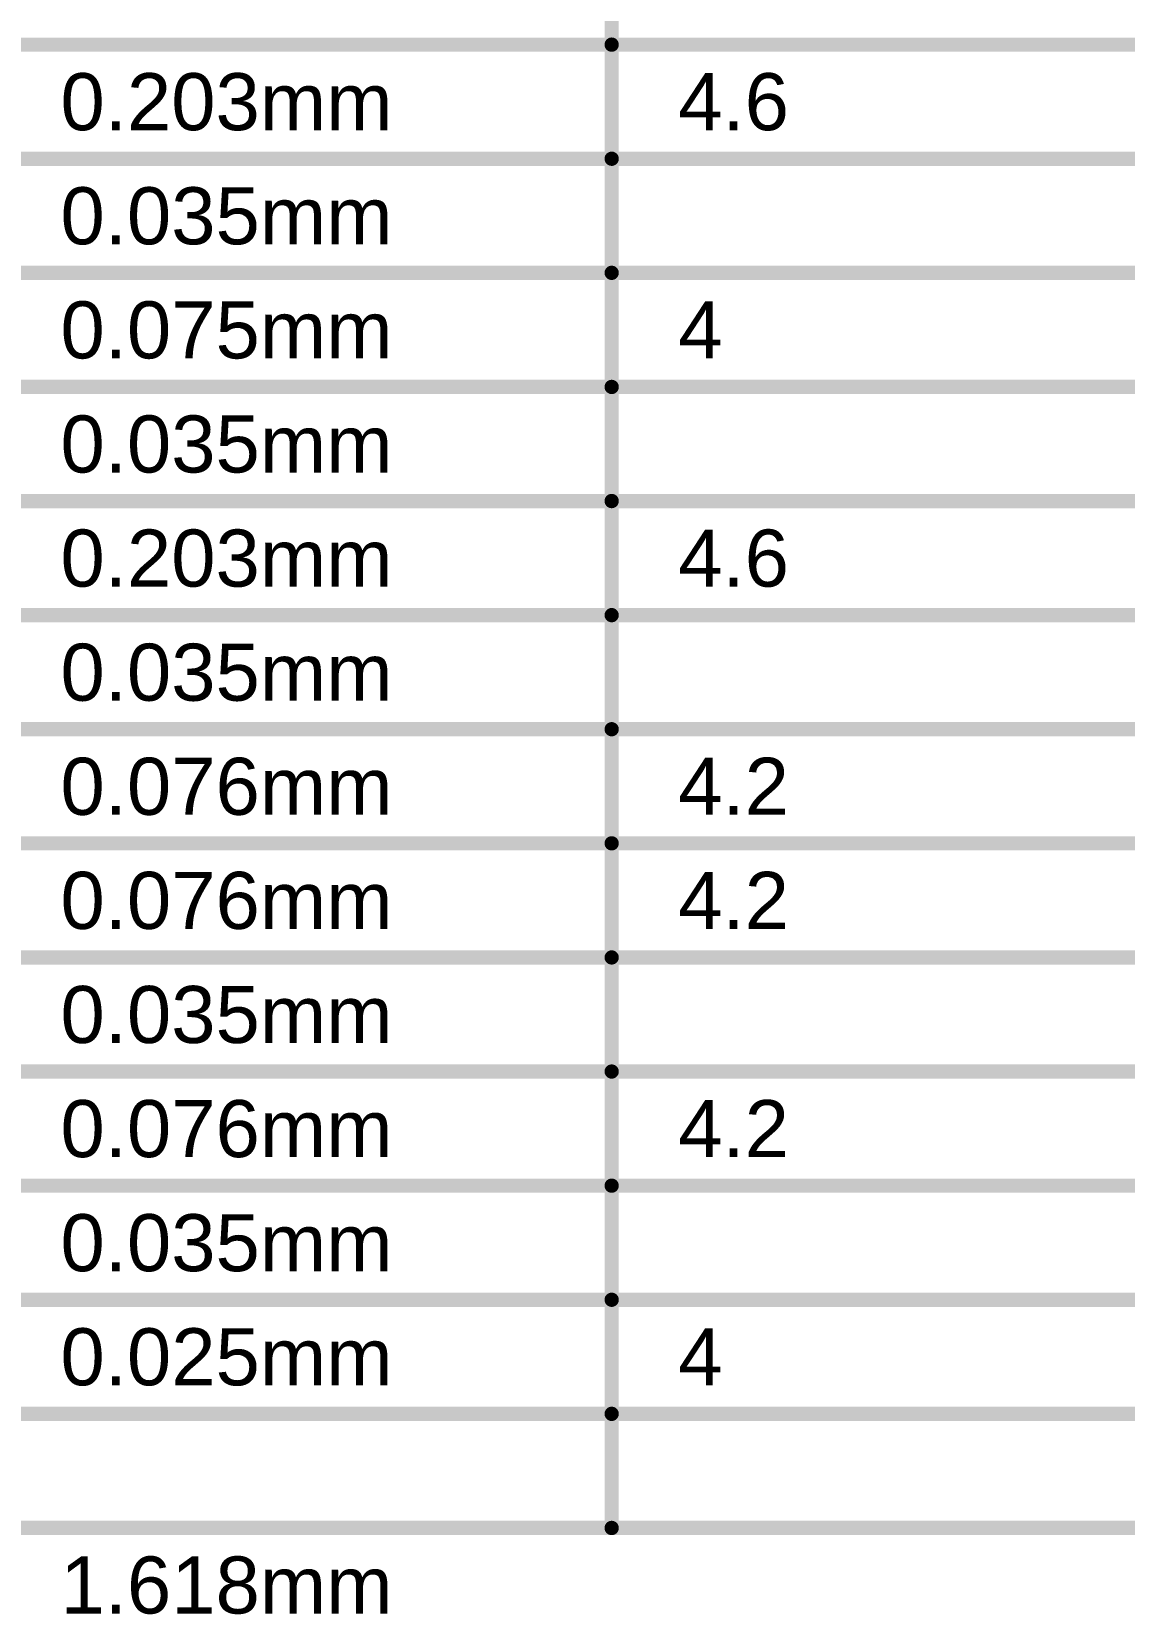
# Model space of a CAD drawing. Header units: inches. Extents: x -6 to 283, y -12 to 154.
# Drawn here: x 62.92 to 92.11, y 72.67 to 114.94 of the extents above; entities that cross this region are included whole.
import ezdxf

# ---------------------------------------------------------------- set-up
doc = ezdxf.new("R2010")
doc.units = ezdxf.units.IN
doc.layers.add('Dimensions', color=6, linetype='Continuous')
doc.styles.add('Arial', font='', dxfattribs={"height": 0.2})
doc.styles.get('Arial').set_extended_font_data('Arial')

msp = doc.modelspace()

# ---------------------------------------------------------------- linework, layer by layer
at = {"layer": 'Dimensions'}
for points in [[(78.415, 74.974, 0.381, 0.381, 0), (78.415, 154.222, 0.381, 0.381, 0)], [(61.909, 114.598, 0.381, 0.381, 0), (78.415, 114.598, 0.381, 0.381, 0)], [(78.415, 114.598, 0.381, 0.381, 0), (92.889, 114.598, 0.381, 0.381, 0)], [(61.909, 111.55, 0.381, 0.381, 0), (78.415, 111.55, 0.381, 0.381, 0)], [(78.415, 111.55, 0.381, 0.381, 0), (92.889, 111.55, 0.381, 0.381, 0)], [(61.909, 108.502, 0.381, 0.381, 0), (78.415, 108.502, 0.381, 0.381, 0)], [(78.415, 108.502, 0.381, 0.381, 0), (92.889, 108.502, 0.381, 0.381, 0)], [(61.909, 105.454, 0.381, 0.381, 0), (78.415, 105.454, 0.381, 0.381, 0)], [(78.415, 105.454, 0.381, 0.381, 0), (92.889, 105.454, 0.381, 0.381, 0)], [(61.909, 102.406, 0.381, 0.381, 0), (78.415, 102.406, 0.381, 0.381, 0)], [(78.415, 102.406, 0.381, 0.381, 0), (92.889, 102.406, 0.381, 0.381, 0)], [(61.909, 99.358, 0.381, 0.381, 0), (78.415, 99.358, 0.381, 0.381, 0)], [(78.415, 99.358, 0.381, 0.381, 0), (92.889, 99.358, 0.381, 0.381, 0)], [(61.909, 96.31, 0.381, 0.381, 0), (78.415, 96.31, 0.381, 0.381, 0)], [(78.415, 96.31, 0.381, 0.381, 0), (92.889, 96.31, 0.381, 0.381, 0)], [(61.909, 93.262, 0.381, 0.381, 0), (78.415, 93.262, 0.381, 0.381, 0)], [(78.415, 93.262, 0.381, 0.381, 0), (92.889, 93.262, 0.381, 0.381, 0)], [(61.909, 90.214, 0.381, 0.381, 0), (78.415, 90.214, 0.381, 0.381, 0)], [(78.415, 90.214, 0.381, 0.381, 0), (92.889, 90.214, 0.381, 0.381, 0)], [(61.909, 87.166, 0.381, 0.381, 0), (78.415, 87.166, 0.381, 0.381, 0)], [(78.415, 87.166, 0.381, 0.381, 0), (92.889, 87.166, 0.381, 0.381, 0)], [(61.909, 84.118, 0.381, 0.381, 0), (78.415, 84.118, 0.381, 0.381, 0)], [(78.415, 84.118, 0.381, 0.381, 0), (92.889, 84.118, 0.381, 0.381, 0)], [(61.909, 81.07, 0.381, 0.381, 0), (78.415, 81.07, 0.381, 0.381, 0)], [(78.415, 81.07, 0.381, 0.381, 0), (92.889, 81.07, 0.381, 0.381, 0)], [(61.909, 78.022, 0.381, 0.381, 0), (78.415, 78.022, 0.381, 0.381, 0)], [(78.415, 78.022, 0.381, 0.381, 0), (92.889, 78.022, 0.381, 0.381, 0)], [(61.909, 74.974, 0.381, 0.381, 0), (78.415, 74.974, 0.381, 0.381, 0)], [(78.415, 74.974, 0.381, 0.381, 0), (92.889, 74.974, 0.381, 0.381, 0)]]:
    msp.add_lwpolyline(points, format="xyseb", dxfattribs=at)
for points in [[(78.319, 114.598, 0.191, 0.191, 1), (78.51, 114.598, 0.191, 0.191, 1)], [(78.319, 114.598, 0.191, 0.191, 1), (78.51, 114.598, 0.191, 0.191, 1)], [(78.319, 111.55, 0.191, 0.191, 1), (78.51, 111.55, 0.191, 0.191, 1)], [(78.319, 111.55, 0.191, 0.191, 1), (78.51, 111.55, 0.191, 0.191, 1)], [(78.319, 108.502, 0.191, 0.191, 1), (78.51, 108.502, 0.191, 0.191, 1)], [(78.319, 108.502, 0.191, 0.191, 1), (78.51, 108.502, 0.191, 0.191, 1)], [(78.319, 105.454, 0.191, 0.191, 1), (78.51, 105.454, 0.191, 0.191, 1)], [(78.319, 105.454, 0.191, 0.191, 1), (78.51, 105.454, 0.191, 0.191, 1)], [(78.319, 102.406, 0.191, 0.191, 1), (78.51, 102.406, 0.191, 0.191, 1)], [(78.319, 102.406, 0.191, 0.191, 1), (78.51, 102.406, 0.191, 0.191, 1)], [(78.319, 99.358, 0.191, 0.191, 1), (78.51, 99.358, 0.191, 0.191, 1)], [(78.319, 99.358, 0.191, 0.191, 1), (78.51, 99.358, 0.191, 0.191, 1)], [(78.319, 96.31, 0.191, 0.191, 1), (78.51, 96.31, 0.191, 0.191, 1)], [(78.319, 96.31, 0.191, 0.191, 1), (78.51, 96.31, 0.191, 0.191, 1)], [(78.319, 93.262, 0.191, 0.191, 1), (78.51, 93.262, 0.191, 0.191, 1)], [(78.319, 93.262, 0.191, 0.191, 1), (78.51, 93.262, 0.191, 0.191, 1)], [(78.319, 90.214, 0.191, 0.191, 1), (78.51, 90.214, 0.191, 0.191, 1)], [(78.319, 90.214, 0.191, 0.191, 1), (78.51, 90.214, 0.191, 0.191, 1)], [(78.319, 87.166, 0.191, 0.191, 1), (78.51, 87.166, 0.191, 0.191, 1)], [(78.319, 87.166, 0.191, 0.191, 1), (78.51, 87.166, 0.191, 0.191, 1)], [(78.319, 84.118, 0.191, 0.191, 1), (78.51, 84.118, 0.191, 0.191, 1)], [(78.319, 84.118, 0.191, 0.191, 1), (78.51, 84.118, 0.191, 0.191, 1)], [(78.319, 81.07, 0.191, 0.191, 1), (78.51, 81.07, 0.191, 0.191, 1)], [(78.319, 81.07, 0.191, 0.191, 1), (78.51, 81.07, 0.191, 0.191, 1)], [(78.319, 78.022, 0.191, 0.191, 1), (78.51, 78.022, 0.191, 0.191, 1)], [(78.319, 78.022, 0.191, 0.191, 1), (78.51, 78.022, 0.191, 0.191, 1)], [(78.319, 74.974, 0.191, 0.191, 1), (78.51, 74.974, 0.191, 0.191, 1)], [(78.319, 74.974, 0.191, 0.191, 1), (78.51, 74.974, 0.191, 0.191, 1)], [(78.319, 74.974, 0.191, 0.191, 1), (78.51, 74.974, 0.191, 0.191, 1)]]:
    msp.add_lwpolyline(points, format="xyseb", close=True, dxfattribs=at)

# ---------------------------------------------------------------- texts
at = {"layer": 'Dimensions', "style": 'Arial'}
for s, p in [('0.203mm', (63.687, 112.312)), ('4.6', (80.193, 112.312)), ('0.035mm', (63.687, 109.264)), ('0.075mm', (63.687, 106.216)), ('4', (80.193, 106.216)), ('0.035mm', (63.687, 103.168)), ('0.203mm', (63.687, 100.12)), ('4.6', (80.193, 100.12)), ('0.035mm', (63.687, 97.072)), ('0.076mm', (63.687, 94.024)), ('4.2', (80.193, 94.024)), ('0.076mm', (63.687, 90.976)), ('4.2', (80.193, 90.976)), ('0.035mm', (63.687, 87.928)), ('0.076mm', (63.687, 84.88)), ('4.2', (80.193, 84.88)), ('0.035mm', (63.687, 81.832)), ('0.025mm', (63.687, 78.784)), ('4', (80.193, 78.784)), ('1.618mm', (63.687, 72.688))]:
    msp.add_text(s, height=1.524, dxfattribs=at).set_placement(p)

doc.saveas('drawing.dxf')
